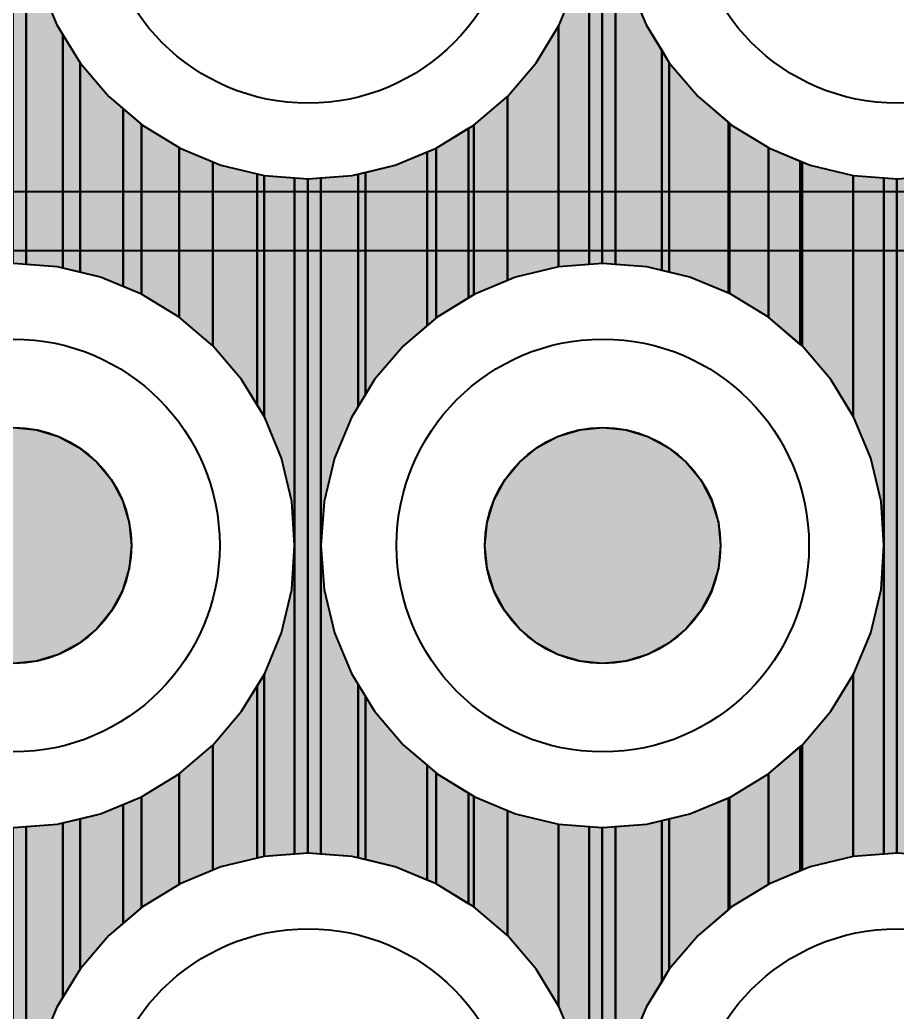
# Model space of a CAD drawing. Header units: millimetres. Extents: x 3.8 to 71.6, y 3.7 to 38.5.
# Drawn here: x 30.722 to 33.699, y 15.197 to 18.563 of the extents above; entities that cross this region are included whole.
import ezdxf

# ---------------------------------------------------------------- set-up
doc = ezdxf.new("R2010")
doc.units = ezdxf.units.MM
for name, color, linetype in [('bottom_copper', 7, 'Continuous'), ('drill_plated', 7, 'Continuous'), ('top_copper', 7, 'Continuous'), ('top_silk', 7, 'Continuous')]:
    doc.layers.add(name, color=color, linetype=linetype)

# ---------------------------------------------------------------- blocks, each defined once
blk = doc.blocks.new('Block9866')
at = {"layer": 'bottom_copper', "lineweight": 40}
blk.add_hatch(color=7, dxfattribs=at).paths.add_polyline_path([(-0.1043, 11.6072), (-0.1474, 11.6106), (-0.1489, 11.6105), (-0.1489, 13.8969), (-0.1474, 13.8968), (-0.1043, 13.9002), (-0.1043, 11.6072)], flags=0)
at = {"layer": 'bottom_copper', "color": 7, "lineweight": 40}
blk.add_lwpolyline([(-0.1043, 11.6072), (-0.1474, 11.6106), (-0.1489, 11.6105), (-0.1489, 13.8969), (-0.1474, 13.8968), (-0.1043, 13.9002), (-0.1043, 11.6072)], close=True, dxfattribs=at)
blk = doc.blocks.new('Block10577')
at = {"layer": 'bottom_copper', "lineweight": 40}
for points in [[(0, 13.6072), (-0.0431, 13.6106), (-0.0446, 13.6105), (-0.0446, 15.8969), (-0.0431, 15.8968), (0, 15.9002), (0, 13.6072)], [(0.1827, 13.5806), (0.1066, 13.5989), (0, 13.6072), (0, 14.8537), (0.0117, 14.704), (0.0468, 14.558), (0.1043, 14.4193), (0.1827, 14.2912), (0.1827, 13.5806)], [(0.387, 13.5081), (0.2526, 13.5638), (0.1827, 13.5806), (0.1827, 14.2912), (0.2802, 14.177), (0.387, 14.0858), (0.387, 13.5081)], [(0.5194, 13.4279), (0.3913, 13.5063), (0.387, 13.5081), (0.387, 14.0858), (0.3944, 14.0795), (0.5194, 14.003), (0.5194, 13.4279)], [(0.6272, 13.3359), (0.5194, 13.4279), (0.5194, 14.003), (0.5225, 14.0011), (0.6272, 13.9577), (0.6272, 13.3359)], [(0.8072, 13.0919), (0.7311, 13.2162), (0.6336, 13.3304), (0.6272, 13.3359), (0.6272, 13.9577), (0.6612, 13.9436), (0.8072, 13.9085), (0.8072, 13.0919)], [(0.9109, 12.6537), (0.9021, 12.8034), (0.867, 12.9494), (0.8095, 13.0881), (0.8072, 13.0919), (0.8072, 13.9085), (0.9109, 13.9004), (0.9109, 12.6537)], [(0.9554, 11.6105), (0.9109, 11.607), (0.9109, 13.9004), (0.9554, 13.8969), (0.9554, 11.6105)], [(0.9109, 11.607), (0.8072, 11.5989), (0.8072, 12.2155), (0.8095, 12.2193), (0.867, 12.358), (0.9021, 12.504), (0.9109, 12.6537), (0.9109, 11.607)], [(0.8072, 11.5989), (0.6612, 11.5638), (0.6272, 11.5497), (0.6272, 11.9715), (0.6336, 11.977), (0.7311, 12.0912), (0.8072, 12.2155), (0.8072, 11.5989)], [(0.6272, 11.5497), (0.5225, 11.5063), (0.5194, 11.5044), (0.5194, 11.8795), (0.6272, 11.9715), (0.6272, 11.5497)], [(0.5194, 11.5044), (0.3944, 11.4279), (0.387, 11.4216), (0.387, 11.7993), (0.3913, 11.8011), (0.5194, 11.8795), (0.5194, 11.5044)], [(0.387, 11.4216), (0.2802, 11.3304), (0.1827, 11.2162), (0.1827, 11.7268), (0.2526, 11.7436), (0.387, 11.7993), (0.387, 11.4216)], [(0.1827, 11.2162), (0.1043, 11.0881), (0.0468, 10.9494), (0.0117, 10.8034), (0, 10.6537), (0, 11.7002), (0.1066, 11.7085), (0.1827, 11.7268), (0.1827, 11.2162)], [(0, 0), (-0.0446, 0), (-0.0446, 11.6969), (-0.0431, 11.6968), (0, 11.7002), (0, 0)]]:
    blk.add_hatch(color=7, dxfattribs=at).paths.add_polyline_path(points, flags=0)
at = {"layer": 'bottom_copper', "color": 7, "lineweight": 40}
for points in [[(0, 13.6072), (-0.0431, 13.6106), (-0.0446, 13.6105), (-0.0446, 15.8969), (-0.0431, 15.8968), (0, 15.9002), (0, 13.6072)], [(0.1827, 13.5806), (0.1066, 13.5989), (0, 13.6072), (0, 14.8537), (0.0117, 14.704), (0.0468, 14.558), (0.1043, 14.4193), (0.1827, 14.2912), (0.1827, 13.5806)], [(0.387, 13.5081), (0.2526, 13.5638), (0.1827, 13.5806), (0.1827, 14.2912), (0.2802, 14.177), (0.387, 14.0858), (0.387, 13.5081)], [(0.5194, 13.4279), (0.3913, 13.5063), (0.387, 13.5081), (0.387, 14.0858), (0.3944, 14.0795), (0.5194, 14.003), (0.5194, 13.4279)], [(0.6272, 13.3359), (0.5194, 13.4279), (0.5194, 14.003), (0.5225, 14.0011), (0.6272, 13.9577), (0.6272, 13.3359)], [(0.8072, 13.0919), (0.7311, 13.2162), (0.6336, 13.3304), (0.6272, 13.3359), (0.6272, 13.9577), (0.6612, 13.9436), (0.8072, 13.9085), (0.8072, 13.0919)], [(0.9109, 12.6537), (0.9021, 12.8034), (0.867, 12.9494), (0.8095, 13.0881), (0.8072, 13.0919), (0.8072, 13.9085), (0.9109, 13.9004), (0.9109, 12.6537)], [(0.9554, 11.6105), (0.9109, 11.607), (0.9109, 13.9004), (0.9554, 13.8969), (0.9554, 11.6105)], [(0.9109, 11.607), (0.8072, 11.5989), (0.8072, 12.2155), (0.8095, 12.2193), (0.867, 12.358), (0.9021, 12.504), (0.9109, 12.6537), (0.9109, 11.607)], [(0.8072, 11.5989), (0.6612, 11.5638), (0.6272, 11.5497), (0.6272, 11.9715), (0.6336, 11.977), (0.7311, 12.0912), (0.8072, 12.2155), (0.8072, 11.5989)], [(0.6272, 11.5497), (0.5225, 11.5063), (0.5194, 11.5044), (0.5194, 11.8795), (0.6272, 11.9715), (0.6272, 11.5497)], [(0.5194, 11.5044), (0.3944, 11.4279), (0.387, 11.4216), (0.387, 11.7993), (0.3913, 11.8011), (0.5194, 11.8795), (0.5194, 11.5044)], [(0.387, 11.4216), (0.2802, 11.3304), (0.1827, 11.2162), (0.1827, 11.7268), (0.2526, 11.7436), (0.387, 11.7993), (0.387, 11.4216)], [(0.1827, 11.2162), (0.1043, 11.0881), (0.0468, 10.9494), (0.0117, 10.8034), (0, 10.6537), (0, 11.7002), (0.1066, 11.7085), (0.1827, 11.7268), (0.1827, 11.2162)], [(0, 0), (-0.0446, 0), (-0.0446, 11.6969), (-0.0431, 11.6968), (0, 11.7002), (0, 0)]]:
    blk.add_lwpolyline(points, close=True, dxfattribs=at)
blk = doc.blocks.new('Block11286')
at = {"layer": 'bottom_copper', "lineweight": 40}
for points in [[(0.8511, 13.6105), (0.8066, 13.607), (0.8066, 15.9004), (0.8511, 15.8969), (0.8511, 13.6105)], [(0.8066, 13.607), (0.7029, 13.5989), (0.7029, 14.4155), (0.7052, 14.4193), (0.7627, 14.558), (0.7978, 14.704), (0.8066, 14.8537), (0.8066, 13.607)], [(0.7029, 13.5989), (0.5569, 13.5638), (0.5293, 13.5524), (0.5293, 14.177), (0.6268, 14.2912), (0.7029, 14.4155), (0.7029, 13.5989)], [(0.5293, 13.5524), (0.4182, 13.5063), (0.4151, 13.5044), (0.4151, 14.0795), (0.5293, 14.177), (0.5293, 13.5524)], [(0.4151, 13.5044), (0.2901, 13.4279), (0.287, 13.4253), (0.287, 14.0011), (0.4151, 14.0795), (0.4151, 13.5044)], [(0.287, 13.4253), (0.1759, 13.3304), (0.0784, 13.2162), (0.0225, 13.1249), (0.0225, 13.9134), (0.1483, 13.9436), (0.287, 14.0011), (0.287, 13.4253)], [(-0.1043, 11.6072), (-0.1474, 11.6106), (-0.1489, 11.6105), (-0.1489, 13.8969), (-0.1474, 13.8968), (-0.1043, 13.9002), (-0.1043, 11.6072)], [(0.0225, 13.1249), (0, 13.0881), (-0.0575, 12.9494), (-0.0926, 12.8034), (-0.1043, 12.6537), (-0.1043, 13.9002), (0.0023, 13.9085), (0.0225, 13.9134), (0.0225, 13.1249)], [(0.0225, 11.594), (0.0026, 11.5988), (-0.1043, 11.6072), (-0.1043, 12.6537), (-0.0926, 12.504), (-0.0575, 12.358), (0, 12.2193), (0.0225, 12.1825), (0.0225, 11.594)], [(0.287, 11.5063), (0.1483, 11.5638), (0.0225, 11.594), (0.0225, 12.1825), (0.0784, 12.0912), (0.1759, 11.977), (0.287, 11.8821), (0.287, 11.5063)], [(0.4151, 11.4279), (0.287, 11.5063), (0.287, 11.8821), (0.2901, 11.8795), (0.4151, 11.803), (0.4151, 11.4279)], [(0.5293, 11.3304), (0.4151, 11.4279), (0.4151, 11.803), (0.4182, 11.8011), (0.5293, 11.755), (0.5293, 11.3304)], [(0.7029, 11.0919), (0.6268, 11.2162), (0.5293, 11.3304), (0.5293, 11.755), (0.5569, 11.7436), (0.7029, 11.7085), (0.7029, 11.0919)], [(0.8066, 10.6537), (0.7978, 10.8034), (0.7627, 10.9494), (0.7052, 11.0881), (0.7029, 11.0919), (0.7029, 11.7085), (0.8066, 11.7004), (0.8066, 10.6537)], [(0.8511, 0), (0.8066, 0), (0.8066, 11.7004), (0.8511, 11.6969), (0.8511, 0)]]:
    blk.add_hatch(color=7, dxfattribs=at).paths.add_polyline_path(points, flags=0)
at = {"layer": 'bottom_copper', "color": 7, "lineweight": 40}
for points in [[(0.8511, 13.6105), (0.8066, 13.607), (0.8066, 15.9004), (0.8511, 15.8969), (0.8511, 13.6105)], [(0.8066, 13.607), (0.7029, 13.5989), (0.7029, 14.4155), (0.7052, 14.4193), (0.7627, 14.558), (0.7978, 14.704), (0.8066, 14.8537), (0.8066, 13.607)], [(0.7029, 13.5989), (0.5569, 13.5638), (0.5293, 13.5524), (0.5293, 14.177), (0.6268, 14.2912), (0.7029, 14.4155), (0.7029, 13.5989)], [(0.5293, 13.5524), (0.4182, 13.5063), (0.4151, 13.5044), (0.4151, 14.0795), (0.5293, 14.177), (0.5293, 13.5524)], [(0.4151, 13.5044), (0.2901, 13.4279), (0.287, 13.4253), (0.287, 14.0011), (0.4151, 14.0795), (0.4151, 13.5044)], [(0.287, 13.4253), (0.1759, 13.3304), (0.0784, 13.2162), (0.0225, 13.1249), (0.0225, 13.9134), (0.1483, 13.9436), (0.287, 14.0011), (0.287, 13.4253)], [(-0.1043, 11.6072), (-0.1474, 11.6106), (-0.1489, 11.6105), (-0.1489, 13.8969), (-0.1474, 13.8968), (-0.1043, 13.9002), (-0.1043, 11.6072)], [(0.0225, 13.1249), (0, 13.0881), (-0.0575, 12.9494), (-0.0926, 12.8034), (-0.1043, 12.6537), (-0.1043, 13.9002), (0.0023, 13.9085), (0.0225, 13.9134), (0.0225, 13.1249)], [(0.0225, 11.594), (0.0026, 11.5988), (-0.1043, 11.6072), (-0.1043, 12.6537), (-0.0926, 12.504), (-0.0575, 12.358), (0, 12.2193), (0.0225, 12.1825), (0.0225, 11.594)], [(0.287, 11.5063), (0.1483, 11.5638), (0.0225, 11.594), (0.0225, 12.1825), (0.0784, 12.0912), (0.1759, 11.977), (0.287, 11.8821), (0.287, 11.5063)], [(0.4151, 11.4279), (0.287, 11.5063), (0.287, 11.8821), (0.2901, 11.8795), (0.4151, 11.803), (0.4151, 11.4279)], [(0.5293, 11.3304), (0.4151, 11.4279), (0.4151, 11.803), (0.4182, 11.8011), (0.5293, 11.755), (0.5293, 11.3304)], [(0.7029, 11.0919), (0.6268, 11.2162), (0.5293, 11.3304), (0.5293, 11.755), (0.5569, 11.7436), (0.7029, 11.7085), (0.7029, 11.0919)], [(0.8066, 10.6537), (0.7978, 10.8034), (0.7627, 10.9494), (0.7052, 11.0881), (0.7029, 11.0919), (0.7029, 11.7085), (0.8066, 11.7004), (0.8066, 10.6537)], [(0.8511, 0), (0.8066, 0), (0.8066, 11.7004), (0.8511, 11.6969), (0.8511, 0)]]:
    blk.add_lwpolyline(points, close=True, dxfattribs=at)
blk = doc.blocks.new('Block12002')
at = {"layer": 'bottom_copper', "lineweight": 40}
for points in [[(0, 13.6072), (-0.0431, 13.6106), (-0.0446, 13.6105), (-0.0446, 15.8969), (-0.0431, 15.8968), (0, 15.9002), (0, 13.6072)], [(0.1827, 13.5806), (0.1066, 13.5989), (0, 13.6072), (0, 14.8537), (0.0117, 14.704), (0.0468, 14.558), (0.1043, 14.4193), (0.1827, 14.2912), (0.1827, 13.5806)], [(0.3913, 13.5063), (0.2526, 13.5638), (0.1827, 13.5806), (0.1827, 14.2912), (0.2802, 14.177), (0.3913, 14.0821), (0.3913, 13.5063)], [(0.5194, 13.4279), (0.3913, 13.5063), (0.3913, 14.0821), (0.3944, 14.0795), (0.5194, 14.003), (0.5194, 13.4279)], [(0.6336, 13.3304), (0.5194, 13.4279), (0.5194, 14.003), (0.5225, 14.0011), (0.6336, 13.955), (0.6336, 13.3304)], [(0.8072, 13.0919), (0.7311, 13.2162), (0.6336, 13.3304), (0.6336, 13.955), (0.6612, 13.9436), (0.8072, 13.9085), (0.8072, 13.0919)], [(0.9109, 12.6537), (0.9021, 12.8034), (0.867, 12.9494), (0.8095, 13.0881), (0.8074, 13.0915), (0.8072, 13.9085), (0.9109, 13.9004), (0.9109, 12.6537)], [(0.9554, 11.6105), (0.9109, 11.607), (0.9109, 13.9004), (0.9554, 13.8969), (0.9554, 11.6105)], [(0.9109, 11.607), (0.8074, 11.5989), (0.8072, 12.2155), (0.8095, 12.2193), (0.867, 12.358), (0.9021, 12.504), (0.9109, 12.6537), (0.9109, 11.607)], [(0.8072, 11.5989), (0.6612, 11.5638), (0.6336, 11.5524), (0.6336, 11.977), (0.7311, 12.0912), (0.8072, 12.2155), (0.8072, 11.5989)], [(0.6336, 11.5524), (0.5225, 11.5063), (0.5194, 11.5044), (0.5194, 11.8795), (0.6336, 11.977), (0.6336, 11.5524)], [(0.5194, 11.5044), (0.3944, 11.4279), (0.3913, 11.4253), (0.3913, 11.8011), (0.5194, 11.8795), (0.5194, 11.5044)], [(0.3913, 11.4253), (0.2802, 11.3304), (0.1827, 11.2162), (0.1827, 11.7268), (0.2526, 11.7436), (0.3913, 11.8011), (0.3913, 11.4253)], [(0.1827, 11.2162), (0.1043, 11.0881), (0.0468, 10.9494), (0.0117, 10.8034), (0, 10.6537), (0, 11.7002), (0.1066, 11.7085), (0.1827, 11.7268), (0.1827, 11.2162)], [(0, 0), (-0.0446, 0), (-0.0446, 11.6969), (-0.0431, 11.6968), (0, 11.7002), (0, 0)]]:
    blk.add_hatch(color=7, dxfattribs=at).paths.add_polyline_path(points, flags=0)
at = {"layer": 'bottom_copper', "color": 7, "lineweight": 40}
for points in [[(0, 13.6072), (-0.0431, 13.6106), (-0.0446, 13.6105), (-0.0446, 15.8969), (-0.0431, 15.8968), (0, 15.9002), (0, 13.6072)], [(0.1827, 13.5806), (0.1066, 13.5989), (0, 13.6072), (0, 14.8537), (0.0117, 14.704), (0.0468, 14.558), (0.1043, 14.4193), (0.1827, 14.2912), (0.1827, 13.5806)], [(0.3913, 13.5063), (0.2526, 13.5638), (0.1827, 13.5806), (0.1827, 14.2912), (0.2802, 14.177), (0.3913, 14.0821), (0.3913, 13.5063)], [(0.5194, 13.4279), (0.3913, 13.5063), (0.3913, 14.0821), (0.3944, 14.0795), (0.5194, 14.003), (0.5194, 13.4279)], [(0.6336, 13.3304), (0.5194, 13.4279), (0.5194, 14.003), (0.5225, 14.0011), (0.6336, 13.955), (0.6336, 13.3304)], [(0.8072, 13.0919), (0.7311, 13.2162), (0.6336, 13.3304), (0.6336, 13.955), (0.6612, 13.9436), (0.8072, 13.9085), (0.8072, 13.0919)], [(0.9109, 12.6537), (0.9021, 12.8034), (0.867, 12.9494), (0.8095, 13.0881), (0.8074, 13.0915), (0.8072, 13.9085), (0.9109, 13.9004), (0.9109, 12.6537)], [(0.9554, 11.6105), (0.9109, 11.607), (0.9109, 13.9004), (0.9554, 13.8969), (0.9554, 11.6105)], [(0.9109, 11.607), (0.8074, 11.5989), (0.8072, 12.2155), (0.8095, 12.2193), (0.867, 12.358), (0.9021, 12.504), (0.9109, 12.6537), (0.9109, 11.607)], [(0.8072, 11.5989), (0.6612, 11.5638), (0.6336, 11.5524), (0.6336, 11.977), (0.7311, 12.0912), (0.8072, 12.2155), (0.8072, 11.5989)], [(0.6336, 11.5524), (0.5225, 11.5063), (0.5194, 11.5044), (0.5194, 11.8795), (0.6336, 11.977), (0.6336, 11.5524)], [(0.5194, 11.5044), (0.3944, 11.4279), (0.3913, 11.4253), (0.3913, 11.8011), (0.5194, 11.8795), (0.5194, 11.5044)], [(0.3913, 11.4253), (0.2802, 11.3304), (0.1827, 11.2162), (0.1827, 11.7268), (0.2526, 11.7436), (0.3913, 11.8011), (0.3913, 11.4253)], [(0.1827, 11.2162), (0.1043, 11.0881), (0.0468, 10.9494), (0.0117, 10.8034), (0, 10.6537), (0, 11.7002), (0.1066, 11.7085), (0.1827, 11.7268), (0.1827, 11.2162)], [(0, 0), (-0.0446, 0), (-0.0446, 11.6969), (-0.0431, 11.6968), (0, 11.7002), (0, 0)]]:
    blk.add_lwpolyline(points, close=True, dxfattribs=at)
blk = doc.blocks.new('Block37007')
at = {"layer": 'top_copper', "lineweight": 40}
blk.add_hatch(color=7, dxfattribs=at).paths.add_polyline_path([(-0.0576, 11.6072), (-0.1007, 11.6106), (-0.1022, 11.6105), (-0.1022, 13.8969), (-0.1007, 13.8968), (-0.0576, 13.9002), (-0.0576, 11.6072)], flags=0)
at = {"layer": 'top_copper', "color": 7, "lineweight": 40}
blk.add_lwpolyline([(-0.0576, 11.6072), (-0.1007, 11.6106), (-0.1022, 11.6105), (-0.1022, 13.8969), (-0.1007, 13.8968), (-0.0576, 13.9002), (-0.0576, 11.6072)], close=True, dxfattribs=at)
blk = doc.blocks.new('Block38481')
at = {"layer": 'top_copper', "lineweight": 40}
for points in [[(0, 13.6072), (-0.0431, 13.6106), (-0.0446, 13.6105), (-0.0446, 15.8969), (-0.0431, 15.8968), (0, 15.9002), (0, 13.6072)], [(0.1569, 13.5868), (0.1066, 13.5989), (0, 13.6072), (0, 14.8537), (0.0117, 14.704), (0.0468, 14.558), (0.1043, 14.4193), (0.1569, 14.3334), (0.1569, 13.5868)], [(0.3841, 13.5093), (0.2526, 13.5638), (0.1569, 13.5868), (0.1569, 14.3334), (0.1827, 14.2912), (0.2802, 14.177), (0.3841, 14.0883), (0.3841, 13.5093)], [(0.5194, 13.4279), (0.3913, 13.5063), (0.3841, 13.5093), (0.3841, 14.0883), (0.3944, 14.0795), (0.5194, 14.003), (0.5194, 13.4279)], [(0.6336, 13.3304), (0.5194, 13.4279), (0.5194, 14.003), (0.5225, 14.0011), (0.6336, 13.955), (0.6336, 13.3304)], [(0.8072, 13.0919), (0.7311, 13.2162), (0.6336, 13.3304), (0.6336, 13.955), (0.6612, 13.9436), (0.8072, 13.9085), (0.8072, 13.0919)], [(0.9109, 12.6537), (0.9021, 12.8034), (0.867, 12.9494), (0.8095, 13.0881), (0.8072, 13.0919), (0.8072, 13.9085), (0.9109, 13.9004), (0.9109, 12.6537)], [(0.9554, 11.6105), (0.9109, 11.607), (0.9109, 13.9004), (0.9554, 13.8969), (0.9554, 11.6105)], [(0.9109, 11.607), (0.8072, 11.5989), (0.8072, 12.2155), (0.8095, 12.2193), (0.867, 12.358), (0.9021, 12.504), (0.9109, 12.6537), (0.9109, 11.607)], [(0.8072, 11.5989), (0.6612, 11.5638), (0.6336, 11.5524), (0.6336, 11.977), (0.7311, 12.0912), (0.8072, 12.2155), (0.8072, 11.5989)], [(0.6336, 11.5524), (0.5225, 11.5063), (0.5194, 11.5044), (0.5194, 11.8795), (0.6336, 11.977), (0.6336, 11.5524)], [(0.5194, 11.5044), (0.3944, 11.4279), (0.3841, 11.4191), (0.3841, 11.7981), (0.3913, 11.8011), (0.5194, 11.8795), (0.5194, 11.5044)], [(0.3841, 11.4191), (0.2802, 11.3304), (0.1827, 11.2162), (0.1569, 11.174), (0.1569, 11.7206), (0.2526, 11.7436), (0.3841, 11.7981), (0.3841, 11.4191)], [(0.1569, 11.174), (0.1043, 11.0881), (0.0468, 10.9494), (0.0117, 10.8034), (0, 10.6537), (0, 11.7002), (0.1066, 11.7085), (0.1569, 11.7206), (0.1569, 11.174)], [(0, 0), (-0.0446, 0), (-0.0446, 11.6969), (-0.0431, 11.6968), (0, 11.7002), (0, 0)]]:
    blk.add_hatch(color=7, dxfattribs=at).paths.add_polyline_path(points, flags=0)
at = {"layer": 'top_copper', "color": 7, "lineweight": 40}
for points in [[(0, 13.6072), (-0.0431, 13.6106), (-0.0446, 13.6105), (-0.0446, 15.8969), (-0.0431, 15.8968), (0, 15.9002), (0, 13.6072)], [(0.1569, 13.5868), (0.1066, 13.5989), (0, 13.6072), (0, 14.8537), (0.0117, 14.704), (0.0468, 14.558), (0.1043, 14.4193), (0.1569, 14.3334), (0.1569, 13.5868)], [(0.3841, 13.5093), (0.2526, 13.5638), (0.1569, 13.5868), (0.1569, 14.3334), (0.1827, 14.2912), (0.2802, 14.177), (0.3841, 14.0883), (0.3841, 13.5093)], [(0.5194, 13.4279), (0.3913, 13.5063), (0.3841, 13.5093), (0.3841, 14.0883), (0.3944, 14.0795), (0.5194, 14.003), (0.5194, 13.4279)], [(0.6336, 13.3304), (0.5194, 13.4279), (0.5194, 14.003), (0.5225, 14.0011), (0.6336, 13.955), (0.6336, 13.3304)], [(0.8072, 13.0919), (0.7311, 13.2162), (0.6336, 13.3304), (0.6336, 13.955), (0.6612, 13.9436), (0.8072, 13.9085), (0.8072, 13.0919)], [(0.9109, 12.6537), (0.9021, 12.8034), (0.867, 12.9494), (0.8095, 13.0881), (0.8072, 13.0919), (0.8072, 13.9085), (0.9109, 13.9004), (0.9109, 12.6537)], [(0.9554, 11.6105), (0.9109, 11.607), (0.9109, 13.9004), (0.9554, 13.8969), (0.9554, 11.6105)], [(0.9109, 11.607), (0.8072, 11.5989), (0.8072, 12.2155), (0.8095, 12.2193), (0.867, 12.358), (0.9021, 12.504), (0.9109, 12.6537), (0.9109, 11.607)], [(0.8072, 11.5989), (0.6612, 11.5638), (0.6336, 11.5524), (0.6336, 11.977), (0.7311, 12.0912), (0.8072, 12.2155), (0.8072, 11.5989)], [(0.6336, 11.5524), (0.5225, 11.5063), (0.5194, 11.5044), (0.5194, 11.8795), (0.6336, 11.977), (0.6336, 11.5524)], [(0.5194, 11.5044), (0.3944, 11.4279), (0.3841, 11.4191), (0.3841, 11.7981), (0.3913, 11.8011), (0.5194, 11.8795), (0.5194, 11.5044)], [(0.3841, 11.4191), (0.2802, 11.3304), (0.1827, 11.2162), (0.1569, 11.174), (0.1569, 11.7206), (0.2526, 11.7436), (0.3841, 11.7981), (0.3841, 11.4191)], [(0.1569, 11.174), (0.1043, 11.0881), (0.0468, 10.9494), (0.0117, 10.8034), (0, 10.6537), (0, 11.7002), (0.1066, 11.7085), (0.1569, 11.7206), (0.1569, 11.174)], [(0, 0), (-0.0446, 0), (-0.0446, 11.6969), (-0.0431, 11.6968), (0, 11.7002), (0, 0)]]:
    blk.add_lwpolyline(points, close=True, dxfattribs=at)
blk = doc.blocks.new('Block39306')
at = {"layer": 'top_copper', "lineweight": 40}
for points in [[(0.8786, 13.6105), (0.8341, 13.607), (0.8341, 15.9004), (0.8786, 15.8969), (0.8786, 13.6105)], [(0.8341, 13.607), (0.7304, 13.5989), (0.7304, 14.4155), (0.7327, 14.4193), (0.7902, 14.558), (0.8253, 14.704), (0.8341, 14.8537), (0.8341, 13.607)], [(0.7304, 13.5989), (0.5844, 13.5638), (0.5568, 13.5524), (0.5568, 14.177), (0.6543, 14.2912), (0.7304, 14.4155), (0.7304, 13.5989)], [(0.5568, 13.5524), (0.4457, 13.5063), (0.425, 13.4936), (0.425, 14.0687), (0.4426, 14.0795), (0.5568, 14.177), (0.5568, 13.5524)], [(0.425, 13.4936), (0.3176, 13.4279), (0.2841, 13.3993), (0.2841, 13.9885), (0.3145, 14.0011), (0.425, 14.0687), (0.425, 13.4936)], [(0.2841, 13.3993), (0.2034, 13.3304), (0.1059, 13.2162), (0.0749, 13.1655), (0.0749, 13.9193), (0.1758, 13.9436), (0.2841, 13.9885), (0.2841, 13.3993)], [(-0.0768, 11.6072), (-0.1199, 11.6106), (-0.1214, 11.6105), (-0.1214, 13.8969), (-0.1199, 13.8968), (-0.0768, 13.9002), (-0.0768, 11.6072)], [(0.0749, 13.1655), (0.0275, 13.0881), (-0.03, 12.9494), (-0.0651, 12.8034), (-0.0768, 12.6537), (-0.0768, 13.9002), (0.0298, 13.9085), (0.0749, 13.9193), (0.0749, 13.1655)], [(0.0749, 11.5881), (0.0298, 11.5989), (-0.0768, 11.6072), (-0.0768, 12.6537), (-0.0651, 12.504), (-0.03, 12.358), (0.0275, 12.2193), (0.0749, 12.1419), (0.0749, 11.5881)], [(0.2841, 11.5189), (0.1758, 11.5638), (0.0749, 11.5881), (0.0749, 12.1419), (0.1059, 12.0912), (0.2034, 11.977), (0.2841, 11.9081), (0.2841, 11.5189)], [(0.425, 11.4387), (0.3145, 11.5063), (0.2841, 11.5189), (0.2841, 11.9081), (0.3176, 11.8795), (0.425, 11.8138), (0.425, 11.4387)], [(0.5568, 11.3304), (0.4426, 11.4279), (0.425, 11.4387), (0.425, 11.8138), (0.4457, 11.8011), (0.5568, 11.755), (0.5568, 11.3304)], [(0.7304, 11.0919), (0.6543, 11.2162), (0.5568, 11.3304), (0.5568, 11.755), (0.5844, 11.7436), (0.7304, 11.7085), (0.7304, 11.0919)], [(0.8341, 10.6537), (0.8253, 10.8034), (0.7902, 10.9494), (0.7327, 11.0881), (0.7304, 11.0919), (0.7304, 11.7085), (0.8341, 11.7004), (0.8341, 10.6537)], [(0.8786, 0), (0.8341, 0), (0.8341, 11.7004), (0.8786, 11.6969), (0.8786, 0)]]:
    blk.add_hatch(color=7, dxfattribs=at).paths.add_polyline_path(points, flags=0)
at = {"layer": 'top_copper', "color": 7, "lineweight": 40}
for points in [[(0.8786, 13.6105), (0.8341, 13.607), (0.8341, 15.9004), (0.8786, 15.8969), (0.8786, 13.6105)], [(0.8341, 13.607), (0.7304, 13.5989), (0.7304, 14.4155), (0.7327, 14.4193), (0.7902, 14.558), (0.8253, 14.704), (0.8341, 14.8537), (0.8341, 13.607)], [(0.7304, 13.5989), (0.5844, 13.5638), (0.5568, 13.5524), (0.5568, 14.177), (0.6543, 14.2912), (0.7304, 14.4155), (0.7304, 13.5989)], [(0.5568, 13.5524), (0.4457, 13.5063), (0.425, 13.4936), (0.425, 14.0687), (0.4426, 14.0795), (0.5568, 14.177), (0.5568, 13.5524)], [(0.425, 13.4936), (0.3176, 13.4279), (0.2841, 13.3993), (0.2841, 13.9885), (0.3145, 14.0011), (0.425, 14.0687), (0.425, 13.4936)], [(0.2841, 13.3993), (0.2034, 13.3304), (0.1059, 13.2162), (0.0749, 13.1655), (0.0749, 13.9193), (0.1758, 13.9436), (0.2841, 13.9885), (0.2841, 13.3993)], [(-0.0768, 11.6072), (-0.1199, 11.6106), (-0.1214, 11.6105), (-0.1214, 13.8969), (-0.1199, 13.8968), (-0.0768, 13.9002), (-0.0768, 11.6072)], [(0.0749, 13.1655), (0.0275, 13.0881), (-0.03, 12.9494), (-0.0651, 12.8034), (-0.0768, 12.6537), (-0.0768, 13.9002), (0.0298, 13.9085), (0.0749, 13.9193), (0.0749, 13.1655)], [(0.0749, 11.5881), (0.0298, 11.5989), (-0.0768, 11.6072), (-0.0768, 12.6537), (-0.0651, 12.504), (-0.03, 12.358), (0.0275, 12.2193), (0.0749, 12.1419), (0.0749, 11.5881)], [(0.2841, 11.5189), (0.1758, 11.5638), (0.0749, 11.5881), (0.0749, 12.1419), (0.1059, 12.0912), (0.2034, 11.977), (0.2841, 11.9081), (0.2841, 11.5189)], [(0.425, 11.4387), (0.3145, 11.5063), (0.2841, 11.5189), (0.2841, 11.9081), (0.3176, 11.8795), (0.425, 11.8138), (0.425, 11.4387)], [(0.5568, 11.3304), (0.4426, 11.4279), (0.425, 11.4387), (0.425, 11.8138), (0.4457, 11.8011), (0.5568, 11.755), (0.5568, 11.3304)], [(0.7304, 11.0919), (0.6543, 11.2162), (0.5568, 11.3304), (0.5568, 11.755), (0.5844, 11.7436), (0.7304, 11.7085), (0.7304, 11.0919)], [(0.8341, 10.6537), (0.8253, 10.8034), (0.7902, 10.9494), (0.7327, 11.0881), (0.7304, 11.0919), (0.7304, 11.7085), (0.8341, 11.7004), (0.8341, 10.6537)], [(0.8786, 0), (0.8341, 0), (0.8341, 11.7004), (0.8786, 11.6969), (0.8786, 0)]]:
    blk.add_lwpolyline(points, close=True, dxfattribs=at)
blk = doc.blocks.new('Block40023')
at = {"layer": 'top_copper', "lineweight": 40}
for points in [[(0, 13.6072), (-0.0431, 13.6106), (-0.0446, 13.6105), (-0.0446, 15.8969), (-0.0431, 15.8968), (0, 15.9002), (0, 13.6072)], [(0.1247, 13.5945), (0.1066, 13.5989), (0, 13.6072), (0, 14.8537), (0.0117, 14.704), (0.0468, 14.558), (0.1043, 14.4193), (0.1247, 14.386), (0.1247, 13.5945)], [(0.3297, 13.5318), (0.2526, 13.5638), (0.1247, 13.5945), (0.1247, 14.386), (0.1827, 14.2912), (0.2802, 14.177), (0.3297, 14.1347), (0.3297, 13.5318)], [(0.5194, 13.4279), (0.3913, 13.5063), (0.3297, 13.5318), (0.3297, 14.1347), (0.3944, 14.0795), (0.5194, 14.003), (0.5194, 13.4279)], [(0.6336, 13.3304), (0.5194, 13.4279), (0.5194, 14.003), (0.5225, 14.0011), (0.6336, 13.955), (0.6336, 13.3304)], [(0.7841, 13.1296), (0.7311, 13.2162), (0.6336, 13.3304), (0.6336, 13.955), (0.6612, 13.9436), (0.7841, 13.9141), (0.7841, 13.1296)], [(0.9109, 12.6537), (0.9021, 12.8034), (0.867, 12.9494), (0.8095, 13.0881), (0.7841, 13.1296), (0.7841, 13.9141), (0.8072, 13.9085), (0.9109, 13.9004), (0.9109, 12.6537)], [(0.9554, 11.6105), (0.9109, 11.607), (0.9109, 13.9004), (0.9554, 13.8969), (0.9554, 11.6105)], [(0.9109, 11.607), (0.8072, 11.5989), (0.7841, 11.5933), (0.7841, 12.1778), (0.8095, 12.2193), (0.867, 12.358), (0.9021, 12.504), (0.9109, 12.6537), (0.9109, 11.607)], [(0.7841, 11.5933), (0.6612, 11.5638), (0.6336, 11.5524), (0.6336, 11.977), (0.7311, 12.0912), (0.7841, 12.1778), (0.7841, 11.5933)], [(0.6336, 11.5524), (0.5225, 11.5063), (0.5194, 11.5044), (0.5194, 11.8795), (0.6336, 11.977), (0.6336, 11.5524)], [(0.5194, 11.5044), (0.3944, 11.4279), (0.3297, 11.3727), (0.3297, 11.7756), (0.3913, 11.8011), (0.5194, 11.8795), (0.5194, 11.5044)], [(0.3297, 11.3727), (0.2802, 11.3304), (0.1827, 11.2162), (0.1247, 11.1214), (0.1247, 11.7129), (0.2526, 11.7436), (0.3297, 11.7756), (0.3297, 11.3727)], [(0.1247, 11.1214), (0.1043, 11.0881), (0.0468, 10.9494), (0.0117, 10.8034), (0, 10.6537), (0, 11.7002), (0.1066, 11.7085), (0.1247, 11.7129), (0.1247, 11.1214)], [(0, 0), (-0.0446, 0), (-0.0446, 11.6969), (-0.0431, 11.6968), (0, 11.7002), (0, 0)]]:
    blk.add_hatch(color=7, dxfattribs=at).paths.add_polyline_path(points, flags=0)
at = {"layer": 'top_copper', "color": 7, "lineweight": 40}
for points in [[(0, 13.6072), (-0.0431, 13.6106), (-0.0446, 13.6105), (-0.0446, 15.8969), (-0.0431, 15.8968), (0, 15.9002), (0, 13.6072)], [(0.1247, 13.5945), (0.1066, 13.5989), (0, 13.6072), (0, 14.8537), (0.0117, 14.704), (0.0468, 14.558), (0.1043, 14.4193), (0.1247, 14.386), (0.1247, 13.5945)], [(0.3297, 13.5318), (0.2526, 13.5638), (0.1247, 13.5945), (0.1247, 14.386), (0.1827, 14.2912), (0.2802, 14.177), (0.3297, 14.1347), (0.3297, 13.5318)], [(0.5194, 13.4279), (0.3913, 13.5063), (0.3297, 13.5318), (0.3297, 14.1347), (0.3944, 14.0795), (0.5194, 14.003), (0.5194, 13.4279)], [(0.6336, 13.3304), (0.5194, 13.4279), (0.5194, 14.003), (0.5225, 14.0011), (0.6336, 13.955), (0.6336, 13.3304)], [(0.7841, 13.1296), (0.7311, 13.2162), (0.6336, 13.3304), (0.6336, 13.955), (0.6612, 13.9436), (0.7841, 13.9141), (0.7841, 13.1296)], [(0.9109, 12.6537), (0.9021, 12.8034), (0.867, 12.9494), (0.8095, 13.0881), (0.7841, 13.1296), (0.7841, 13.9141), (0.8072, 13.9085), (0.9109, 13.9004), (0.9109, 12.6537)], [(0.9554, 11.6105), (0.9109, 11.607), (0.9109, 13.9004), (0.9554, 13.8969), (0.9554, 11.6105)], [(0.9109, 11.607), (0.8072, 11.5989), (0.7841, 11.5933), (0.7841, 12.1778), (0.8095, 12.2193), (0.867, 12.358), (0.9021, 12.504), (0.9109, 12.6537), (0.9109, 11.607)], [(0.7841, 11.5933), (0.6612, 11.5638), (0.6336, 11.5524), (0.6336, 11.977), (0.7311, 12.0912), (0.7841, 12.1778), (0.7841, 11.5933)], [(0.6336, 11.5524), (0.5225, 11.5063), (0.5194, 11.5044), (0.5194, 11.8795), (0.6336, 11.977), (0.6336, 11.5524)], [(0.5194, 11.5044), (0.3944, 11.4279), (0.3297, 11.3727), (0.3297, 11.7756), (0.3913, 11.8011), (0.5194, 11.8795), (0.5194, 11.5044)], [(0.3297, 11.3727), (0.2802, 11.3304), (0.1827, 11.2162), (0.1247, 11.1214), (0.1247, 11.7129), (0.2526, 11.7436), (0.3297, 11.7756), (0.3297, 11.3727)], [(0.1247, 11.1214), (0.1043, 11.0881), (0.0468, 10.9494), (0.0117, 10.8034), (0, 10.6537), (0, 11.7002), (0.1066, 11.7085), (0.1247, 11.7129), (0.1247, 11.1214)], [(0, 0), (-0.0446, 0), (-0.0446, 11.6969), (-0.0431, 11.6968), (0, 11.7002), (0, 0)]]:
    blk.add_lwpolyline(points, close=True, dxfattribs=at)

msp = doc.modelspace()

# ---------------------------------------------------------------- hatches: boundary and pattern name
at = {"layer": 'bottom_copper', "lineweight": 40}
for points in [[(31.0923, 16.702), (31.0696, 16.6269), (31.0326, 16.5578), (30.9828, 16.4972), (30.9222, 16.4474), (30.8531, 16.4104), (30.778, 16.3877), (30.7, 16.38), (30.622, 16.3877), (30.5469, 16.4104), (30.4778, 16.4474), (30.4172, 16.4972), (30.3674, 16.5578), (30.3304, 16.6269), (30.3077, 16.702), (30.3, 16.78), (30.3077, 16.858), (30.3304, 16.9331), (30.3674, 17.0022), (30.4172, 17.0628), (30.4778, 17.1126), (30.5469, 17.1496), (30.622, 17.1723), (30.7, 17.18), (30.778, 17.1723), (30.8531, 17.1496), (30.9222, 17.1126), (30.9828, 17.0628), (31.0326, 17.0022), (31.0696, 16.9331), (31.0923, 16.858), (31.1, 16.78), (31.0923, 16.702)], [(33.0923, 16.702), (33.0696, 16.6269), (33.0326, 16.5578), (32.9828, 16.4972), (32.9222, 16.4474), (32.8531, 16.4104), (32.778, 16.3877), (32.7, 16.38), (32.622, 16.3877), (32.5469, 16.4104), (32.4778, 16.4474), (32.4172, 16.4972), (32.3674, 16.5578), (32.3304, 16.6269), (32.3077, 16.702), (32.3, 16.78), (32.3077, 16.858), (32.3304, 16.9331), (32.3674, 17.0022), (32.4172, 17.0628), (32.4778, 17.1126), (32.5469, 17.1496), (32.622, 17.1723), (32.7, 17.18), (32.778, 17.1723), (32.8531, 17.1496), (32.9222, 17.1126), (32.9828, 17.0628), (33.0326, 17.0022), (33.0696, 16.9331), (33.0923, 16.858), (33.1, 16.78), (33.0923, 16.702)]]:
    msp.add_hatch(color=7, dxfattribs=at).paths.add_polyline_path(points, flags=0)
at = {"layer": 'drill_plated', "lineweight": 40}
for points in [[(31.0923, 16.702), (31.0696, 16.6269), (31.0326, 16.5578), (30.9828, 16.4972), (30.9222, 16.4474), (30.8531, 16.4104), (30.778, 16.3877), (30.7, 16.38), (30.622, 16.3877), (30.5469, 16.4104), (30.4778, 16.4474), (30.4172, 16.4972), (30.3674, 16.5578), (30.3304, 16.6269), (30.3077, 16.702), (30.3, 16.78), (30.3077, 16.858), (30.3304, 16.9331), (30.3674, 17.0022), (30.4172, 17.0628), (30.4778, 17.1126), (30.5469, 17.1496), (30.622, 17.1723), (30.7, 17.18), (30.778, 17.1723), (30.8531, 17.1496), (30.9222, 17.1126), (30.9828, 17.0628), (31.0326, 17.0022), (31.0696, 16.9331), (31.0923, 16.858), (31.1, 16.78), (31.0923, 16.702)], [(33.0923, 16.702), (33.0696, 16.6269), (33.0326, 16.5578), (32.9828, 16.4972), (32.9222, 16.4474), (32.8531, 16.4104), (32.778, 16.3877), (32.7, 16.38), (32.622, 16.3877), (32.5469, 16.4104), (32.4778, 16.4474), (32.4172, 16.4972), (32.3674, 16.5578), (32.3304, 16.6269), (32.3077, 16.702), (32.3, 16.78), (32.3077, 16.858), (32.3304, 16.9331), (32.3674, 17.0022), (32.4172, 17.0628), (32.4778, 17.1126), (32.5469, 17.1496), (32.622, 17.1723), (32.7, 17.18), (32.778, 17.1723), (32.8531, 17.1496), (32.9222, 17.1126), (32.9828, 17.0628), (33.0326, 17.0022), (33.0696, 16.9331), (33.0923, 16.858), (33.1, 16.78), (33.0923, 16.702)]]:
    msp.add_hatch(color=7, dxfattribs=at).paths.add_polyline_path(points, flags=0)
at = {"layer": 'top_copper', "lineweight": 40}
for points in [[(31.0923, 16.702), (31.0696, 16.6269), (31.0326, 16.5578), (30.9828, 16.4972), (30.9222, 16.4474), (30.8531, 16.4104), (30.778, 16.3877), (30.7, 16.38), (30.622, 16.3877), (30.5469, 16.4104), (30.4778, 16.4474), (30.4172, 16.4972), (30.3674, 16.5578), (30.3304, 16.6269), (30.3077, 16.702), (30.3, 16.78), (30.3077, 16.858), (30.3304, 16.9331), (30.3674, 17.0022), (30.4172, 17.0628), (30.4778, 17.1126), (30.5469, 17.1496), (30.622, 17.1723), (30.7, 17.18), (30.778, 17.1723), (30.8531, 17.1496), (30.9222, 17.1126), (30.9828, 17.0628), (31.0326, 17.0022), (31.0696, 16.9331), (31.0923, 16.858), (31.1, 16.78), (31.0923, 16.702)], [(33.0923, 16.702), (33.0696, 16.6269), (33.0326, 16.5578), (32.9828, 16.4972), (32.9222, 16.4474), (32.8531, 16.4104), (32.778, 16.3877), (32.7, 16.38), (32.622, 16.3877), (32.5469, 16.4104), (32.4778, 16.4474), (32.4172, 16.4972), (32.3674, 16.5578), (32.3304, 16.6269), (32.3077, 16.702), (32.3, 16.78), (32.3077, 16.858), (32.3304, 16.9331), (32.3674, 17.0022), (32.4172, 17.0628), (32.4778, 17.1126), (32.5469, 17.1496), (32.622, 17.1723), (32.7, 17.18), (32.778, 17.1723), (32.8531, 17.1496), (32.9222, 17.1126), (32.9828, 17.0628), (33.0326, 17.0022), (33.0696, 16.9331), (33.0923, 16.858), (33.1, 16.78), (33.0923, 16.702)]]:
    msp.add_hatch(color=7, dxfattribs=at).paths.add_polyline_path(points, flags=0)

# ---------------------------------------------------------------- linework, layer by layer
at = {"layer": 'bottom_copper', "color": 7, "lineweight": 40}
for p, q in [((32.6985, 17.7368), (32.6985, 20.0232)), ((32.6985, 20.0232), (32.6985, 17.7368)), ((30.7899, 18.6843), (30.8474, 18.5456)), ((32.5526, 18.5456), (32.6101, 18.6843)), ((32.7899, 18.6843), (32.8474, 18.5456)), ((30.8474, 18.5456), (30.9258, 18.4175)), ((32.4742, 18.4175), (32.5526, 18.5456)), ((32.8474, 18.5456), (32.9258, 18.4175)), ((30.9258, 18.4175), (31.0233, 18.3033)), ((32.3767, 18.3033), (32.4742, 18.4175)), ((32.9258, 18.4175), (33.0233, 18.3033)), ((31.0233, 18.3033), (31.1375, 18.2058)), ((32.2625, 18.2058), (32.3767, 18.3033)), ((33.0233, 18.3033), (33.1375, 18.2058)), ((31.1375, 18.2058), (31.2656, 18.1274)), ((32.1344, 18.1274), (32.2625, 18.2058)), ((33.1375, 18.2058), (33.2656, 18.1274)), ((31.2656, 18.1274), (31.4043, 18.0699)), ((31.9957, 18.0699), (32.1344, 18.1274)), ((33.2656, 18.1274), (33.4043, 18.0699)), ((31.4043, 18.0699), (31.5503, 18.0348)), ((31.8497, 18.0348), (31.9957, 18.0699)), ((33.4043, 18.0699), (33.5503, 18.0348)), ((31.5503, 18.0348), (31.6985, 18.0232)), ((31.6985, 15.7368), (31.6985, 18.0232)), ((31.6985, 18.0232), (31.7, 18.0231)), ((31.6985, 18.0232), (31.6985, 15.7368)), ((31.7, 18.0231), (31.8497, 18.0348)), ((33.5503, 18.0348), (33.6985, 18.0232)), ((33.6985, 15.7368), (33.6985, 18.0232)), ((33.6985, 18.0232), (33.7, 18.0231)), ((33.6985, 18.0232), (33.6985, 15.7368)), ((30.8497, 17.7252), (30.7, 17.7369)), ((32.6985, 17.7368), (32.5503, 17.7252)), ((32.7, 17.7369), (32.6985, 17.7368)), ((32.8497, 17.7252), (32.7, 17.7369)), ((30.9957, 17.6901), (30.8497, 17.7252)), ((32.5503, 17.7252), (32.4043, 17.6901)), ((32.9957, 17.6901), (32.8497, 17.7252)), ((31.1344, 17.6326), (30.9957, 17.6901)), ((32.4043, 17.6901), (32.2656, 17.6326)), ((33.1344, 17.6326), (32.9957, 17.6901)), ((31.2625, 17.5542), (31.1344, 17.6326)), ((32.2656, 17.6326), (32.1375, 17.5542)), ((33.2625, 17.5542), (33.1344, 17.6326)), ((31.3767, 17.4567), (31.2625, 17.5542)), ((32.1375, 17.5542), (32.0233, 17.4567)), ((33.3767, 17.4567), (33.2625, 17.5542)), ((31.4742, 17.3425), (31.3767, 17.4567)), ((32.0233, 17.4567), (31.9258, 17.3425)), ((33.4742, 17.3425), (33.3767, 17.4567)), ((31.5526, 17.2144), (31.4742, 17.3425)), ((31.9258, 17.3425), (31.8474, 17.2144)), ((33.5526, 17.2144), (33.4742, 17.3425)), ((31.6101, 17.0757), (31.5526, 17.2144)), ((31.8474, 17.2144), (31.7899, 17.0757)), ((33.6101, 17.0757), (33.5526, 17.2144)), ((31.6452, 16.9297), (31.6101, 17.0757)), ((31.7899, 17.0757), (31.7548, 16.9297)), ((33.6452, 16.9297), (33.6101, 17.0757)), ((31.654, 16.78), (31.6452, 16.9297)), ((31.7548, 16.9297), (31.7431, 16.78)), ((33.654, 16.78), (33.6452, 16.9297)), ((31.6452, 16.6303), (31.654, 16.78)), ((31.7431, 16.78), (31.7548, 16.6303)), ((33.6452, 16.6303), (33.654, 16.78)), ((31.6101, 16.4843), (31.6452, 16.6303)), ((31.7548, 16.6303), (31.7899, 16.4843)), ((33.6101, 16.4843), (33.6452, 16.6303)), ((31.5526, 16.3456), (31.6101, 16.4843)), ((31.7899, 16.4843), (31.8474, 16.3456)), ((33.5526, 16.3456), (33.6101, 16.4843)), ((31.4742, 16.2175), (31.5526, 16.3456)), ((31.8474, 16.3456), (31.9258, 16.2175)), ((33.4742, 16.2175), (33.5526, 16.3456)), ((31.3767, 16.1033), (31.4742, 16.2175)), ((31.9258, 16.2175), (32.0233, 16.1033)), ((33.3767, 16.1033), (33.4742, 16.2175)), ((31.2625, 16.0058), (31.3767, 16.1033)), ((32.0233, 16.1033), (32.1375, 16.0058)), ((33.2625, 16.0058), (33.3767, 16.1033)), ((31.1344, 15.9274), (31.2625, 16.0058)), ((32.1375, 16.0058), (32.2656, 15.9274)), ((33.1344, 15.9274), (33.2625, 16.0058)), ((30.9957, 15.8699), (31.1344, 15.9274)), ((32.2656, 15.9274), (32.4043, 15.8699)), ((32.9957, 15.8699), (33.1344, 15.9274)), ((30.8497, 15.8348), (30.9957, 15.8699)), ((32.4043, 15.8699), (32.5503, 15.8348)), ((32.8497, 15.8348), (32.9957, 15.8699)), ((30.7, 15.8231), (30.8497, 15.8348)), ((32.5503, 15.8348), (32.6985, 15.8232)), ((32.6985, 4.1263), (32.6985, 15.8232)), ((32.6985, 15.8232), (32.7, 15.8231)), ((32.6985, 15.8232), (32.6985, 4.1263)), ((32.7, 15.8231), (32.8497, 15.8348)), ((31.5503, 15.7252), (31.4043, 15.6901)), ((31.6985, 15.7368), (31.5503, 15.7252)), ((31.7, 15.7369), (31.6985, 15.7368)), ((31.8497, 15.7252), (31.7, 15.7369)), ((31.9957, 15.6901), (31.8497, 15.7252)), ((33.5503, 15.7252), (33.4043, 15.6901)), ((33.6985, 15.7368), (33.5503, 15.7252)), ((33.7, 15.7369), (33.6985, 15.7368)), ((31.4043, 15.6901), (31.2656, 15.6326)), ((32.1344, 15.6326), (31.9957, 15.6901)), ((33.4043, 15.6901), (33.2656, 15.6326)), ((31.2656, 15.6326), (31.1375, 15.5542)), ((32.2625, 15.5542), (32.1344, 15.6326)), ((33.2656, 15.6326), (33.1375, 15.5542)), ((31.1375, 15.5542), (31.0233, 15.4567)), ((32.3767, 15.4567), (32.2625, 15.5542)), ((33.1375, 15.5542), (33.0233, 15.4567)), ((31.0233, 15.4567), (30.9258, 15.3425)), ((32.4742, 15.3425), (32.3767, 15.4567)), ((33.0233, 15.4567), (32.9258, 15.3425)), ((30.9258, 15.3425), (30.8474, 15.2144)), ((32.5526, 15.2144), (32.4742, 15.3425)), ((32.9258, 15.3425), (32.8474, 15.2144)), ((30.8474, 15.2144), (30.7899, 15.0757)), ((32.6101, 15.0757), (32.5526, 15.2144)), ((32.8474, 15.2144), (32.7899, 15.0757))]:
    msp.add_line(p, q, dxfattribs=at)
msp.add_lwpolyline([(30.7, 17.18), (30.778, 17.1723), (30.8531, 17.1496), (30.9222, 17.1126), (30.9828, 17.0628), (31.0326, 17.0022), (31.0696, 16.9331), (31.0923, 16.858), (31.1, 16.78), (31.0923, 16.702), (31.0923, 16.702), (31.0696, 16.6269), (31.0326, 16.5578), (30.9828, 16.4972), (30.9222, 16.4474), (30.8531, 16.4104), (30.778, 16.3877), (30.7, 16.38)], dxfattribs=at)
msp.add_lwpolyline([(33.0923, 16.702), (33.0696, 16.6269), (33.0326, 16.5578), (32.9828, 16.4972), (32.9222, 16.4474), (32.8531, 16.4104), (32.778, 16.3877), (32.7, 16.38), (32.622, 16.3877), (32.5469, 16.4104), (32.4778, 16.4474), (32.4172, 16.4972), (32.3674, 16.5578), (32.3304, 16.6269), (32.3077, 16.702), (32.3, 16.78), (32.3077, 16.858), (32.3304, 16.9331), (32.3674, 17.0022), (32.4172, 17.0628), (32.4778, 17.1126), (32.5469, 17.1496), (32.622, 17.1723), (32.7, 17.18), (32.778, 17.1723), (32.8531, 17.1496), (32.9222, 17.1126), (32.9828, 17.0628), (33.0326, 17.0022), (33.0696, 16.9331), (33.0923, 16.858), (33.1, 16.78), (33.0923, 16.702)], close=True, dxfattribs=at)
for centre, major_axis in [((31.7, 18.98), (0.7, 0)), ((33.7, 18.98), (0.7, 0)), ((30.7, 16.78), (0.7, 0)), ((32.7, 16.78), (0.7, 0)), ((30.7, 16.78), (0.4, 0)), ((32.7, 16.78), (0.4, 0)), ((31.7, 14.78), (0.7, 0)), ((33.7, 14.78), (0.7, 0))]:
    msp.add_ellipse(centre, major_axis=major_axis, ratio=1, dxfattribs=at)
at = {"layer": 'drill_plated', "color": 7, "lineweight": 40}
msp.add_lwpolyline([(30.7, 17.18), (30.778, 17.1723), (30.8531, 17.1496), (30.9222, 17.1126), (30.9828, 17.0628), (31.0326, 17.0022), (31.0696, 16.9331), (31.0923, 16.858), (31.1, 16.78), (31.0923, 16.702), (31.0923, 16.702), (31.0696, 16.6269), (31.0326, 16.5578), (30.9828, 16.4972), (30.9222, 16.4474), (30.8531, 16.4104), (30.778, 16.3877), (30.7, 16.38)], dxfattribs=at)
msp.add_lwpolyline([(33.0923, 16.702), (33.0696, 16.6269), (33.0326, 16.5578), (32.9828, 16.4972), (32.9222, 16.4474), (32.8531, 16.4104), (32.778, 16.3877), (32.7, 16.38), (32.622, 16.3877), (32.5469, 16.4104), (32.4778, 16.4474), (32.4172, 16.4972), (32.3674, 16.5578), (32.3304, 16.6269), (32.3077, 16.702), (32.3, 16.78), (32.3077, 16.858), (32.3304, 16.9331), (32.3674, 17.0022), (32.4172, 17.0628), (32.4778, 17.1126), (32.5469, 17.1496), (32.622, 17.1723), (32.7, 17.18), (32.778, 17.1723), (32.8531, 17.1496), (32.9222, 17.1126), (32.9828, 17.0628), (33.0326, 17.0022), (33.0696, 16.9331), (33.0923, 16.858), (33.1, 16.78), (33.0923, 16.702)], close=True, dxfattribs=at)
for centre in [(30.7, 16.78), (32.7, 16.78)]:
    msp.add_ellipse(centre, major_axis=(0.4, 0), ratio=1, dxfattribs=at)
at = {"layer": 'top_copper', "color": 7, "lineweight": 40}
for p, q in [((32.6985, 17.7368), (32.6985, 20.0232)), ((32.6985, 20.0232), (32.6985, 17.7368)), ((30.7899, 18.6843), (30.8474, 18.5456)), ((32.5526, 18.5456), (32.6101, 18.6843)), ((32.7899, 18.6843), (32.8474, 18.5456)), ((30.8474, 18.5456), (30.9258, 18.4175)), ((32.4742, 18.4175), (32.5526, 18.5456)), ((32.8474, 18.5456), (32.9258, 18.4175)), ((30.9258, 18.4175), (31.0233, 18.3033)), ((32.3767, 18.3033), (32.4742, 18.4175)), ((32.9258, 18.4175), (33.0233, 18.3033)), ((31.0233, 18.3033), (31.1375, 18.2058)), ((32.2625, 18.2058), (32.3767, 18.3033)), ((33.0233, 18.3033), (33.1375, 18.2058)), ((31.1375, 18.2058), (31.2656, 18.1274)), ((32.1344, 18.1274), (32.2625, 18.2058)), ((33.1375, 18.2058), (33.2656, 18.1274)), ((31.2656, 18.1274), (31.4043, 18.0699)), ((31.9957, 18.0699), (32.1344, 18.1274)), ((33.2656, 18.1274), (33.4043, 18.0699)), ((31.4043, 18.0699), (31.5503, 18.0348)), ((31.8497, 18.0348), (31.9957, 18.0699)), ((33.4043, 18.0699), (33.5503, 18.0348)), ((31.5503, 18.0348), (31.6985, 18.0232)), ((31.6985, 15.7368), (31.6985, 18.0232)), ((31.6985, 18.0232), (31.7, 18.0231)), ((31.6985, 18.0232), (31.6985, 15.7368)), ((31.7, 18.0231), (31.8497, 18.0348)), ((33.5503, 18.0348), (33.6985, 18.0232)), ((33.6985, 15.7368), (33.6985, 18.0232)), ((33.6985, 18.0232), (33.7, 18.0231)), ((33.6985, 18.0232), (33.6985, 15.7368)), ((30.8497, 17.7252), (30.7, 17.7369)), ((32.6985, 17.7368), (32.5503, 17.7252)), ((32.7, 17.7369), (32.6985, 17.7368)), ((32.8497, 17.7252), (32.7, 17.7369)), ((30.9957, 17.6901), (30.8497, 17.7252)), ((32.5503, 17.7252), (32.4043, 17.6901)), ((32.9957, 17.6901), (32.8497, 17.7252)), ((31.1344, 17.6326), (30.9957, 17.6901)), ((32.4043, 17.6901), (32.2656, 17.6326)), ((33.1344, 17.6326), (32.9957, 17.6901)), ((31.2625, 17.5542), (31.1344, 17.6326)), ((32.2656, 17.6326), (32.1375, 17.5542)), ((33.2625, 17.5542), (33.1344, 17.6326)), ((31.3767, 17.4567), (31.2625, 17.5542)), ((32.1375, 17.5542), (32.0233, 17.4567)), ((33.3767, 17.4567), (33.2625, 17.5542)), ((31.4742, 17.3425), (31.3767, 17.4567)), ((32.0233, 17.4567), (31.9258, 17.3425)), ((33.4742, 17.3425), (33.3767, 17.4567)), ((31.5526, 17.2144), (31.4742, 17.3425)), ((31.9258, 17.3425), (31.8474, 17.2144)), ((33.5526, 17.2144), (33.4742, 17.3425)), ((31.6101, 17.0757), (31.5526, 17.2144)), ((31.8474, 17.2144), (31.7899, 17.0757)), ((33.6101, 17.0757), (33.5526, 17.2144)), ((31.6452, 16.9297), (31.6101, 17.0757)), ((31.7899, 17.0757), (31.7548, 16.9297)), ((33.6452, 16.9297), (33.6101, 17.0757)), ((31.654, 16.78), (31.6452, 16.9297)), ((31.7548, 16.9297), (31.7431, 16.78)), ((33.654, 16.78), (33.6452, 16.9297)), ((31.6452, 16.6303), (31.654, 16.78)), ((31.7431, 16.78), (31.7548, 16.6303)), ((33.6452, 16.6303), (33.654, 16.78)), ((31.6101, 16.4843), (31.6452, 16.6303)), ((31.7548, 16.6303), (31.7899, 16.4843)), ((33.6101, 16.4843), (33.6452, 16.6303)), ((31.5526, 16.3456), (31.6101, 16.4843)), ((31.7899, 16.4843), (31.8474, 16.3456)), ((33.5526, 16.3456), (33.6101, 16.4843)), ((31.4742, 16.2175), (31.5526, 16.3456)), ((31.8474, 16.3456), (31.9258, 16.2175)), ((33.4742, 16.2175), (33.5526, 16.3456)), ((31.3767, 16.1033), (31.4742, 16.2175)), ((31.9258, 16.2175), (32.0233, 16.1033)), ((33.3767, 16.1033), (33.4742, 16.2175)), ((31.2625, 16.0058), (31.3767, 16.1033)), ((32.0233, 16.1033), (32.1375, 16.0058)), ((33.2625, 16.0058), (33.3767, 16.1033)), ((31.1344, 15.9274), (31.2625, 16.0058)), ((32.1375, 16.0058), (32.2656, 15.9274)), ((33.1344, 15.9274), (33.2625, 16.0058)), ((30.9957, 15.8699), (31.1344, 15.9274)), ((32.2656, 15.9274), (32.4043, 15.8699)), ((32.9957, 15.8699), (33.1344, 15.9274)), ((30.8497, 15.8348), (30.9957, 15.8699)), ((32.4043, 15.8699), (32.5503, 15.8348)), ((32.8497, 15.8348), (32.9957, 15.8699)), ((30.7, 15.8231), (30.8497, 15.8348)), ((32.5503, 15.8348), (32.6985, 15.8232)), ((32.6985, 4.1263), (32.6985, 15.8232)), ((32.6985, 15.8232), (32.7, 15.8231)), ((32.6985, 15.8232), (32.6985, 4.1263)), ((32.7, 15.8231), (32.8497, 15.8348)), ((31.5503, 15.7252), (31.4043, 15.6901)), ((31.6985, 15.7368), (31.5503, 15.7252)), ((31.7, 15.7369), (31.6985, 15.7368)), ((31.8497, 15.7252), (31.7, 15.7369)), ((31.9957, 15.6901), (31.8497, 15.7252)), ((33.5503, 15.7252), (33.4043, 15.6901)), ((33.6985, 15.7368), (33.5503, 15.7252)), ((33.7, 15.7369), (33.6985, 15.7368)), ((31.4043, 15.6901), (31.2656, 15.6326)), ((32.1344, 15.6326), (31.9957, 15.6901)), ((33.4043, 15.6901), (33.2656, 15.6326)), ((31.2656, 15.6326), (31.1375, 15.5542)), ((32.2625, 15.5542), (32.1344, 15.6326)), ((33.2656, 15.6326), (33.1375, 15.5542)), ((31.1375, 15.5542), (31.0233, 15.4567)), ((32.3767, 15.4567), (32.2625, 15.5542)), ((33.1375, 15.5542), (33.0233, 15.4567)), ((31.0233, 15.4567), (30.9258, 15.3425)), ((32.4742, 15.3425), (32.3767, 15.4567)), ((33.0233, 15.4567), (32.9258, 15.3425)), ((30.9258, 15.3425), (30.8474, 15.2144)), ((32.5526, 15.2144), (32.4742, 15.3425)), ((32.9258, 15.3425), (32.8474, 15.2144)), ((30.8474, 15.2144), (30.7899, 15.0757)), ((32.6101, 15.0757), (32.5526, 15.2144)), ((32.8474, 15.2144), (32.7899, 15.0757))]:
    msp.add_line(p, q, dxfattribs=at)
msp.add_lwpolyline([(30.7, 17.18), (30.778, 17.1723), (30.8531, 17.1496), (30.9222, 17.1126), (30.9828, 17.0628), (31.0326, 17.0022), (31.0696, 16.9331), (31.0923, 16.858), (31.1, 16.78), (31.0923, 16.702), (31.0923, 16.702), (31.0696, 16.6269), (31.0326, 16.5578), (30.9828, 16.4972), (30.9222, 16.4474), (30.8531, 16.4104), (30.778, 16.3877), (30.7, 16.38)], dxfattribs=at)
msp.add_lwpolyline([(33.0923, 16.702), (33.0696, 16.6269), (33.0326, 16.5578), (32.9828, 16.4972), (32.9222, 16.4474), (32.8531, 16.4104), (32.778, 16.3877), (32.7, 16.38), (32.622, 16.3877), (32.5469, 16.4104), (32.4778, 16.4474), (32.4172, 16.4972), (32.3674, 16.5578), (32.3304, 16.6269), (32.3077, 16.702), (32.3, 16.78), (32.3077, 16.858), (32.3304, 16.9331), (32.3674, 17.0022), (32.4172, 17.0628), (32.4778, 17.1126), (32.5469, 17.1496), (32.622, 17.1723), (32.7, 17.18), (32.778, 17.1723), (32.8531, 17.1496), (32.9222, 17.1126), (32.9828, 17.0628), (33.0326, 17.0022), (33.0696, 16.9331), (33.0923, 16.858), (33.1, 16.78), (33.0923, 16.702)], close=True, dxfattribs=at)
for centre, major_axis in [((31.7, 18.98), (0.7, 0)), ((33.7, 18.98), (0.7, 0)), ((30.7, 16.78), (0.7, 0)), ((32.7, 16.78), (0.7, 0)), ((30.7, 16.78), (0.4, 0)), ((32.7, 16.78), (0.4, 0)), ((31.7, 14.78), (0.7, 0)), ((33.7, 14.78), (0.7, 0))]:
    msp.add_ellipse(centre, major_axis=major_axis, ratio=1, dxfattribs=at)
at = {"layer": 'top_silk', "color": 7, "lineweight": 40}
for p, q in [((44.3, 17.98), (26.1, 17.98)), ((26.1, 17.78), (44.3, 17.78))]:
    msp.add_line(p, q, dxfattribs=at)

# ---------------------------------------------------------------- block references
at = {"layer": 'bottom_copper'}
for name, p in [('Block12002', (30.7431, 4.1263)), ('Block11286', (31.8474, 4.1263)), ('Block10577', (32.7431, 4.1263)), ('Block9866', (33.8474, 4.1263))]:
    msp.add_blockref(name, p, dxfattribs=at)
at = {"layer": 'top_copper'}
for name, p in [('Block39306', (31.8199, 4.1263)), ('Block38481', (32.7431, 4.1263)), ('Block37007', (33.8007, 4.1263)), ('Block40023', (30.7431, 4.1263))]:
    msp.add_blockref(name, p, dxfattribs=at)

doc.saveas('drawing.dxf')
